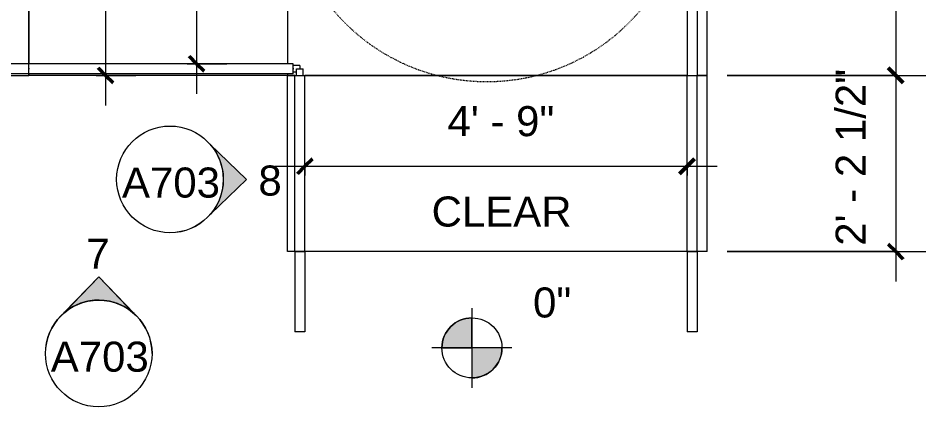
# Model space of a CAD drawing. Header units: inches. Extents: x 828 to 2906, y -227 to 506.
# Drawn here: x 2361.4 to 2497.3, y 355.4 to 413.6 of the extents above; entities that cross this region are included whole.
import ezdxf

# ---------------------------------------------------------------- set-up
doc = ezdxf.new("R2010")
doc.units = ezdxf.units.IN
doc.header["$MEASUREMENT"] = 0
doc.linetypes.add('Center 1_8_', pattern=[0.3125, 0.125, -0.06249999999999999, 0.06249999999999999, -0.06249999999999999])
for name, color, linetype, lineweight in [('A-ANNO-DIMS', 211, 'Continuous', 9), ('A-ANNO-DIMS-48', 211, 'Continuous', 9), ('A-DETL', 90, 'Continuous', 9), ('A-FLOR', 192, 'Continuous', 18), ('A-FLOR-HRAL', 11, 'Continuous', 9), ('A-FLOR-LEVL', 51, 'Continuous', 9), ('G-ANNO-DIMS', 111, 'Continuous', 9), ('G-ANNO-SYMB', 111, 'Continuous', 9)]:
    doc.layers.add(name, color=color, linetype=linetype, lineweight=lineweight)
doc.styles.add('Arial', font='arial.ttf', dxfattribs={"height": 4.499999999999996})
doc.styles.add('Swis721 Lt BT', font='swissl.ttf', dxfattribs={"height": 4.499999999999996})
doc.dimstyles.new('OTJ_-_3_32__Linear__1_2__Tolerance', dxfattribs={"dimscale": 12, "dimtxt": 4.748917746264815, "dimasz": 0.1875, "dimexe": 0.375, "dimexo": 0.2500000000000001, "dimgap": 0.25, "dimtad": 1, "dimdec": 1, "dimrnd": 0.5, "dimzin": 1, "dimdsep": 46, "dimlunit": 4, "dimtxsty": 'Swis721 Lt BT', "dimblk1": 'OBLIQUE', "dimblk2": 'OBLIQUE', "dimsah": 1, "dimcen": 0.09, "dimdle": 0.375, "dimazin": 0, "dimtfac": 1, "dimtdec": 4, "dimtix": 1, "dimtmove": 0, "dimatfit": 3, "dimfxl": 1, "dimtvp": 1, "dimfrac": 2, "dimtolj": 1, "dimtzin": 0, "dimarcsym": 2})

# ---------------------------------------------------------------- blocks, each defined once
blk = doc.blocks.new('Railing - Railing-7221750-FIRST FLOOR CONSTRUCTION - RAMP - WOMEN_S RESTROOM')
at = {"layer": 'A-FLOR-HRAL'}
for p, q in [((-811.2406716785105, 406.5359383114892), (-812.2406716785105, 406.5359383114892)), ((-811.7547717650451, 405.5359383114892), (-812.2406716785105, 405.5359383114892)), ((-811.2406716785105, 406.5359383114892), (-811.2406716785105, 406.0359383114892))]:
    blk.add_line(p, q, dxfattribs=at)
blk = doc.blocks.new('Top Rail Type - Top Rail_Internal_-7221775-FIRST FLOOR CONSTRUCTION - RAMP - WOMEN_S RESTROOM')
at = {"layer": 'A-FLOR-HRAL', "flags": 128}
blk.add_lwpolyline([(-812.2406716785105, 406.1275431041439), (-812.2406716785105, 406.0359383114892), (-812.2406716785105, 405.9443335188346)], dxfattribs=at)
blk = doc.blocks.new('Top Rail Type - Top Rail_Internal_-V37-FIRST FLOOR CONSTRUCTION - RAMP - WOMEN_S RESTROOM')
at = {"layer": 'A-FLOR-HRAL'}
for p, q in [((-812.2406716785105, 406.7859383114892), (-851.8674845171296, 406.7859383114891)), ((-812.2406716785105, 405.2859383114892), (-812.2406716785105, 406.7859383114892)), ((-812.2406716785105, 405.2859383114892), (-851.8674845171296, 405.2859383114891))]:
    blk.add_line(p, q, dxfattribs=at)
blk = doc.blocks.new('Railing - Railing-7222189-FIRST FLOOR CONSTRUCTION - RAMP - WOMEN_S RESTROOM')
at = {"layer": 'A-FLOR-HRAL'}
for p, q in [((-811.740671678511, 406.0359383114892), (-810.7406716785109, 406.0359383114892)), ((-811.740671678511, 405.0359212583598), (-811.740671678511, 406.0359383114892)), ((-810.7406716785109, 405.0359212583598), (-810.7406716785109, 406.0359383114892))]:
    blk.add_line(p, q, dxfattribs=at)
blk = doc.blocks.new('Top Rail Type - Top Rail_Internal_-7222203-FIRST FLOOR CONSTRUCTION - RAMP - WOMEN_S RESTROOM')
at = {"layer": 'A-FLOR-HRAL', "flags": 128}
for points in [[(-752.5895394529911, 405.035921258359), (-752.4979346574113, 405.035921258359), (-752.4063298618315, 405.035921258359)], [(-752.4063298618313, 378.6451741880464), (-752.4979346574112, 378.6451741880464), (-752.589539452991, 378.6451741880464)]]:
    blk.add_lwpolyline(points, dxfattribs=at)
blk = doc.blocks.new('Top Rail Type - Top Rail_Internal_-V38-FIRST FLOOR CONSTRUCTION - RAMP - WOMEN_S RESTROOM')
at = {"layer": 'A-FLOR-HRAL'}
for p, q in [((-753.2479346574113, 405.035921258359), (-751.7479346574113, 405.035921258359)), ((-753.2479346574112, 378.6451741880464), (-753.2479346574113, 405.035921258359)), ((-751.7479346574112, 378.6451741880464), (-751.7479346574113, 405.035921258359)), ((-753.2479346574112, 378.6451741880464), (-751.7479346574112, 378.6451741880464))]:
    blk.add_line(p, q, dxfattribs=at)
blk = doc.blocks.new('Top Rail Type - Top Rail_Internal_-7222214-FIRST FLOOR CONSTRUCTION - RAMP - WOMEN_S RESTROOM')
at = {"layer": 'A-FLOR-HRAL'}
for p, q in [((-811.24101641832, 378.645174188046), (-811.3322764740907, 378.645174188046)), ((-811.1490668829309, 378.645174188046), (-811.2406716785108, 378.645174188046))]:
    blk.add_line(p, q, dxfattribs=at)
at = {"layer": 'A-FLOR-HRAL', "flags": 128}
blk.add_lwpolyline([(-811.3322764740907, 405.0359212583598), (-811.240671678511, 405.0359212583598), (-811.1490668829313, 405.0359212583598)], dxfattribs=at)
blk = doc.blocks.new('Top Rail Type - Top Rail_Internal_-V39-FIRST FLOOR CONSTRUCTION - RAMP - WOMEN_S RESTROOM')
at = {"layer": 'A-FLOR-HRAL'}
for p, q in [((-811.990671678511, 405.0359212583598), (-810.490671678511, 405.0359212583598)), ((-811.9906716785108, 378.645174188046), (-811.990671678511, 405.0359212583598)), ((-810.4906716785108, 378.645174188046), (-810.490671678511, 405.0359212583598)), ((-811.9906716785108, 378.645174188046), (-811.2410163974978, 378.645174188046)), ((-811.2406716785108, 378.645174188046), (-810.4906716785108, 378.645174188046))]:
    blk.add_line(p, q, dxfattribs=at)
blk = doc.blocks.new('Top Rail Type - Top Rail_Internal_-V40-FIRST FLOOR CONSTRUCTION - RAMP - WOMEN_S RESTROOM')
at = {"layer": 'A-FLOR-HRAL'}
for p, q in [((-813.1174845171296, 465.5359383114892), (-751.7406716785109, 465.5359383114891)), ((-751.7406716785109, 465.5359383114891), (-751.740671678511, 405.0357991880464)), ((-813.1174845171296, 464.0359383114892), (-753.2406716785109, 464.0359383114891)), ((-753.2406716785109, 464.0359383114891), (-753.240671678511, 405.0359212583591))]:
    blk.add_line(p, q, dxfattribs=at)
blk = doc.blocks.new('Top Rail Type - Top Rail_Internal_-7226036-FIRST FLOOR CONSTRUCTION - RAMP - WOMEN_S RESTROOM')
at = {"layer": 'A-FLOR-HRAL'}
blk.add_line((-851.8674845171296, 406.1279049120085), (-851.8674845171296, 405.9439717109698), dxfattribs=at)
blk = doc.blocks.new('Top Rail Type - Top Rail_Internal_-V41-FIRST FLOOR CONSTRUCTION - RAMP - WOMEN_S RESTROOM')
at = {"layer": 'A-FLOR-HRAL'}
for p, q in [((-851.8674845171296, 406.7859383114891), (-913.8674845171298, 406.7859383114893)), ((-851.8674845171296, 406.0359383114891), (-851.8674845171296, 406.7859383114891)), ((-851.8674845171296, 405.2859383114891), (-913.8674845171298, 405.2859383114893)), ((-851.8674845171296, 405.2859383114891), (-851.8674845171296, 406.0302332579696))]:
    blk.add_line(p, q, dxfattribs=at)
blk = doc.blocks.new('Top Rail Type - Top Rail_Internal_-7226531-FIRST FLOOR CONSTRUCTION - RAMP - WOMEN_S RESTROOM')
at = {"layer": 'A-FLOR-HRAL'}
for p, q in [((-752.5899012579304, 378.6451741880464), (-752.4059680568918, 378.6451741880464)), ((-752.4059680568917, 366.6451741880464), (-752.5899012579305, 366.6451741880464))]:
    blk.add_line(p, q, dxfattribs=at)
blk = doc.blocks.new('Top Rail Type - Top Rail_Internal_-V42-FIRST FLOOR CONSTRUCTION - RAMP - WOMEN_S RESTROOM')
at = {"layer": 'A-FLOR-HRAL'}
for p, q in [((-751.7479346574111, 378.6451741880464), (-753.2479346574111, 378.6451741880464)), ((-753.2479346574111, 378.6451741880464), (-753.2479346574111, 366.6451741880464)), ((-751.7479346574111, 378.6451741880464), (-751.7479346574111, 366.6451741880464)), ((-751.7479346574111, 366.6451741880464), (-753.2479346574111, 366.6451741880464))]:
    blk.add_line(p, q, dxfattribs=at)
blk = doc.blocks.new('Top Rail Type - Top Rail_Internal_-7226570-FIRST FLOOR CONSTRUCTION - RAMP - WOMEN_S RESTROOM')
at = {"layer": 'A-FLOR-HRAL'}
for p, q in [((-811.3329829980167, 378.6451741880466), (-811.2410163974978, 378.6451741880466)), ((-811.2406677090291, 378.6451741880466), (-811.1490497969788, 378.6451741880466)), ((-811.1490497969783, 366.6451741880466), (-811.3329829980172, 366.6451741880466))]:
    blk.add_line(p, q, dxfattribs=at)
blk = doc.blocks.new('Top Rail Type - Top Rail_Internal_-V43-FIRST FLOOR CONSTRUCTION - RAMP - WOMEN_S RESTROOM')
at = {"layer": 'A-FLOR-HRAL'}
for p, q in [((-811.2410163974978, 378.6451741880466), (-811.9910163974978, 378.6451741880466)), ((-811.9910163974978, 378.6451741880466), (-811.9910163974978, 366.6451741880466)), ((-810.4910163974978, 378.6451741880466), (-811.2406716785108, 378.6451741880466)), ((-810.4910163974978, 378.6451741880466), (-810.4910163974978, 366.6451741880466)), ((-810.4910163974978, 366.6451741880466), (-811.9910163974978, 366.6451741880466))]:
    blk.add_line(p, q, dxfattribs=at)
blk = doc.blocks.new('Spot Elevations - Spot Elevation - Target Filled-49714-FIRST FLOOR CONSTRUCTION - RAMP - WOMEN_S RESTROOM')
at = {"layer": 'G-ANNO-DIMS'}
h = blk.add_hatch(color=256, dxfattribs=at)
edge = h.paths.add_edge_path(flags=0)
edge.add_line((1.249000902703301e-16, 0), (-0.09374999999999985, 0))
edge.add_arc((4.891920202254595e-16, -2.60208521396521e-16), 0.09375000000000024, 90.00000000000063, 180.0000000000003, ccw=False)
edge.add_line((1.249000902703301e-16, 0.09375000000000007), (1.249000902703301e-16, 0))
h = blk.add_hatch(color=256, dxfattribs=at)
edge = h.paths.add_edge_path(flags=0)
edge.add_line((1.249000902703301e-16, 0), (0.09375000000000029, 0))
edge.add_arc((2.289834988289385e-16, 6.245004513516504e-17), 0.09374999999999996, 269.99999999999955, 359.99999999999966, ccw=False)
edge.add_line((1.249000902703301e-16, -0.09375), (1.249000902703301e-16, 0))
for p, q in [((-2.706168622523819e-16, 0.1243846875261664), (-2.706168622523819e-16, -0.125)), ((1.249000902703301e-16, 0), (1.249000902703301e-16, 0.09375000000000007)), ((0.1250000000000001, 7.067913962433002e-16), (-0.1249999999999998, 7.067913962433002e-16)), ((-0.09374999999999985, 0), (1.249000902703301e-16, 0)), ((1.249000902703301e-16, 0), (1.249000902703301e-16, -0.09375)), ((0.09375000000000029, 0), (1.249000902703301e-16, 0))]:
    blk.add_line(p, q, dxfattribs=at)
blk.add_circle((1.249000902703301e-16, 0), 0.09375000000000007, dxfattribs=at)
for centre, radius, start, end in [((4.891920202254595e-16, -2.60208521396521e-16), 0.09375000000000024, 90.0000000000002, 179.9999999999999), ((2.289834988289385e-16, 6.245004513516504e-17), 0.09374999999999996, 269.9999999999992, 359.9999999999993)]:
    blk.add_arc(centre, radius, start, end, dxfattribs=at)
blk = doc.blocks.new('Elevation - Filled Arrow 2-347888-FIRST FLOOR CONSTRUCTION - RAMP - WOMEN_S RESTROOM')
at = {"layer": 'G-ANNO-SYMB'}
blk.add_circle((0, 0), 0.1664420491053741, dxfattribs=at)
blk = doc.blocks.new('Elevation - Filled Arrow-151867-FIRST FLOOR CONSTRUCTION - RAMP - WOMEN_S RESTROOM')
at = {"layer": 'G-ANNO-SYMB'}
h = blk.add_hatch(color=256, dxfattribs=at)
edge = h.paths.add_edge_path(flags=0)
edge.add_line((0, 0.2392894682023479), (0.1102721419860375, 0.1246530409408643))
edge.add_arc((-0.0001689222531417317, -0.0001691701902438724), 0.1666667731710278, 48.49801734479584, 130.5570712072479)
edge.add_line((-0.1085365164546357, 0.1264573580276667), (0, 0.2392894682023479))
for p, q in [((0, 0.2392894682023479), (-0.1085365164546357, 0.1264573580276667)), ((-0.1084017714536924, 0.1265974358861475), (-4.311734375476993e-06, 0.2392849858207128)), ((-4.311734374581876e-06, 0.2392849858207118), (-0.1084017714536815, 0.126597435886157)), ((-4.311734374592285e-06, 0.2392849858207118), (0.1100487126087596, 0.1248763483099293)), ((0.1102721419860375, 0.1246530409408643), (0, 0.2392894682023479))]:
    blk.add_line(p, q, dxfattribs=at)
blk.add_arc((-0.0001689222531417317, -0.0001691701902438724), 0.1666667731710278, 48.49801734479584, 130.5570712072479, dxfattribs=at)
blk.add_ellipse((-0.0001689126895137588, -6.499952822607499e-05), major_axis=(-0.1666666436960642, 2.161705984910934e-13), ratio=0.9993758452637328, start_param=3.141592653661796, end_param=6.283185307180883, dxfattribs=at)
blk = doc.blocks.new('DIMBLOCK18-FIRST FLOOR CONSTRUCTION - RAMP - WOMEN_S RESTROOM')
at = {"layer": 'A-ANNO-DIMS-48'}
for p, q in [((2374.467180930715, 471.5359383114892), (2374.467180930715, 400.5359383114891)), ((2373.058171188384, 467.0359383114892), (2378.967180930715, 467.0359383114892)), ((2374.467180930715, 467.0359383114892), (2373.058171188384, 467.0359383114892)), ((2373.058171188384, 405.0359383114891), (2378.967180930715, 405.0359383114891)), ((2374.467180930715, 405.0359383114891), (2373.058171188384, 405.0359383114891))]:
    blk.add_line(p, q, dxfattribs=at)
at = {"layer": 'A-ANNO-DIMS-48', "lineweight": 50}
for p, q in [((2374.467180930715, 467.0359383114892), (2373.342180930715, 468.1609383114892)), ((2374.467180930715, 467.0359383114892), (2375.592180930715, 465.9109383114892)), ((2374.467180930715, 405.0359383114891), (2373.342180930715, 406.1609383114891)), ((2374.467180930715, 405.0359383114891), (2375.592180930715, 403.9109383114891))]:
    blk.add_line(p, q, dxfattribs=at)
at = {"layer": 'A-ANNO-DIMS-48', "color": 0, "insert": (2365.459587995392, 428.7618023985597), "char_height": 4.499999999999999, "width": 17.45792619103065, "attachment_point": 1, "rotation": 90, "line_spacing_factor": 1.005061956881442, "style": 'Swis721 Lt BT'}
blk.add_mtext('5\' - 2"', dxfattribs=at)
blk = doc.blocks.new('_Oblique')
at = {"color": 0, "linetype": 'ByBlock', "lineweight": -2}
blk.add_line((-0.5, -0.5), (0.5, 0.5), dxfattribs=at)
blk = doc.blocks.new('DIMBLOCK22-FIRST FLOOR CONSTRUCTION - RAMP - WOMEN_S RESTROOM')
at = {"layer": 'A-ANNO-DIMS-48'}
for p, q in [((2404.330916997554, 390.0145303623846), (2404.330916997554, 395.9235401047152)), ((2461.573654018654, 390.014530362385), (2461.573654018654, 395.9235401047152)), ((2399.830916997554, 391.4235401047152), (2466.073654018654, 391.4235401047152)), ((2404.330916997554, 391.4235401047152), (2404.330916997554, 390.0145303623846)), ((2461.573654018654, 391.4235401047152), (2461.573654018654, 390.0145303623851))]:
    blk.add_line(p, q, dxfattribs=at)
at = {"layer": 'A-ANNO-DIMS-48', "lineweight": 50}
for p, q in [((2404.330916997554, 391.4235401047152), (2405.455916997554, 392.5485401047152)), ((2461.573654018654, 391.4235401047152), (2462.698654018654, 392.5485401047152)), ((2404.330916997554, 391.4235401047152), (2403.205916997554, 390.2985401047152)), ((2461.573654018654, 391.4235401047152), (2460.448654018654, 390.2985401047152))]:
    blk.add_line(p, q, dxfattribs=at)
at = {"layer": 'A-ANNO-DIMS-48', "color": 0, "char_height": 4.499999999999999, "attachment_point": 1, "line_spacing_factor": 1.005061956881442, "style": 'Swis721 Lt BT'}
for s, insert, width in [('4\' - 9"', (2425.678149595174, 400.4311330400374), 17.45792619103065), ('CLEAR', (2423.303690722042, 386.8931683634265), 23.15662748654843)]:
    blk.add_mtext(s, dxfattribs=dict(at, insert=insert, width=width))
blk = doc.blocks.new('DIMBLOCK23-FIRST FLOOR CONSTRUCTION - RAMP - WOMEN_S RESTROOM')
at = {"layer": 'A-ANNO-DIMS-48'}
for p, q in [((2492.843518145798, 471.5359383114904), (2492.843518145798, 405.0359212583591)), ((2467.580916997554, 467.0359383114904), (2497.343518145798, 467.0359383114904)), ((2492.843518145798, 467.0359383114906), (2467.580916997554, 467.0359383114904)), ((2467.573654018653, 405.035921258359), (2497.343518145798, 405.0359212583591)), ((2492.843518145798, 405.0359212583592), (2467.573654018653, 405.035921258359))]:
    blk.add_line(p, q, dxfattribs=at)
at = {"layer": 'A-ANNO-DIMS-48', "lineweight": 50}
for p, q in [((2492.843518145798, 467.0359383114904), (2491.718518145798, 468.1609383114904)), ((2492.843518145798, 467.0359383114904), (2493.968518145798, 465.9109383114904)), ((2492.843518145798, 405.0359212583591), (2491.718518145798, 406.1609212583591)), ((2492.843518145798, 405.0359212583591), (2493.968518145798, 403.9109212583591))]:
    blk.add_line(p, q, dxfattribs=at)
at = {"layer": 'A-ANNO-DIMS-48', "color": 0, "insert": (2483.835925210476, 428.7617938719953), "char_height": 4.499999999999999, "width": 17.45792619103065, "attachment_point": 1, "rotation": 90, "line_spacing_factor": 1.005061956881442, "style": 'Swis721 Lt BT'}
blk.add_mtext('5\' - 2"', dxfattribs=at)
blk = doc.blocks.new('DIMBLOCK24-FIRST FLOOR CONSTRUCTION - RAMP - WOMEN_S RESTROOM')
at = {"layer": 'A-ANNO-DIMS-48', "lineweight": 50}
for p, q in [((2492.843518145798, 405.0359212583591), (2491.718518145798, 406.1609212583591)), ((2492.843518145798, 405.0359212583591), (2493.968518145798, 403.9109212583591)), ((2492.843518145798, 378.6451741880465), (2491.718518145798, 379.7701741880465)), ((2492.843518145798, 378.6451741880465), (2493.968518145798, 377.5201741880465))]:
    blk.add_line(p, q, dxfattribs=at)
at = {"layer": 'A-ANNO-DIMS-48'}
for p, q in [((2467.573654018653, 405.035921258359), (2497.343518145798, 405.0359212583591)), ((2492.843518145798, 405.0359212583592), (2467.573654018653, 405.035921258359)), ((2492.843518145798, 405.0359212583591), (2492.843518145798, 374.1451741880465)), ((2467.573654018654, 378.6451741880464), (2497.343518145798, 378.6451741880465)), ((2492.843518145798, 378.6451741880466), (2467.573654018654, 378.6451741880464))]:
    blk.add_line(p, q, dxfattribs=at)
at = {"layer": 'A-ANNO-DIMS-48', "color": 0, "insert": (2483.835925210476, 379.5159754769443), "char_height": 4.499999999999999, "width": 29.57897339102085, "attachment_point": 1, "rotation": 90, "line_spacing_factor": 1.005061956881442, "style": 'Swis721 Lt BT'}
blk.add_mtext('2\' - 2 1/2"', dxfattribs=at)
blk = doc.blocks.new('DIMBLOCK25-FIRST FLOOR CONSTRUCTION - RAMP - WOMEN_S RESTROOM')
at = {"layer": 'A-ANNO-DIMS-48'}
for p, q in [((2388.09875116789, 468.5359383114892), (2388.09875116789, 402.2859383114892)), ((2386.689741425559, 464.0359383114892), (2392.59875116789, 464.0359383114892)), ((2388.09875116789, 464.0359383114892), (2386.689741425559, 464.0359383114892)), ((2386.68974142556, 406.7859383114892), (2392.59875116789, 406.7859383114892)), ((2388.09875116789, 406.7859383114892), (2386.68974142556, 406.7859383114892))]:
    blk.add_line(p, q, dxfattribs=at)
at = {"layer": 'A-ANNO-DIMS-48', "lineweight": 50}
for p, q in [((2388.09875116789, 464.0359383114892), (2386.97375116789, 465.1609383114892)), ((2388.09875116789, 464.0359383114892), (2389.22375116789, 462.9109383114892)), ((2388.09875116789, 406.7859383114892), (2386.97375116789, 407.9109383114892)), ((2388.09875116789, 406.7859383114892), (2389.22375116789, 405.6609383114892))]:
    blk.add_line(p, q, dxfattribs=at)
at = {"layer": 'A-ANNO-DIMS-48', "color": 0, "char_height": 4.499999999999999, "attachment_point": 1, "line_spacing_factor": 1.005061956881442, "style": 'Swis721 Lt BT'}
for s, insert, width, rotation in [('4\' - 9 1/2"', (2379.091158232568, 423.0863660652306), 29.57897339102085, 90), ('CLEAR', (2392.629122909178, 425.7623435254275), 23.15662748654843, 90.00000000000013)]:
    blk.add_mtext(s, dxfattribs=dict(at, insert=insert, width=width, rotation=rotation))

msp = doc.modelspace()

# ---------------------------------------------------------------- linework, layer by layer
at = {"layer": 'A-DETL', "linetype": 'Center 1_8_', "lineweight": 18}
msp.add_circle((2431.579104158934, 434.0546844236628), 30, dxfattribs=at)
at = {"layer": 'A-FLOR'}
for p, q in [((2362.954104158935, 406.7859383114891), (2362.954104158935, 464.0359383114892)), ((2464.580916997554, 405.0359383114888), (2464.580916997554, 423.2109344236636)), ((2362.954104158935, 405.0359383114892), (2362.954104158935, 405.2859383114892)), ((2300.954104158935, 405.0359383114892), (2362.954104158935, 405.0359383114892)), ((2401.704104158935, 405.0359383114888), (2402.830916997554, 405.0359383114888)), ((2404.330916997553, 405.0359383114888), (2461.573654018653, 405.0359383114888)), ((2463.080916997554, 405.0359383114888), (2464.580916997554, 405.0359383114888))]:
    msp.add_line(p, q, dxfattribs=at)
at = {"layer": 'A-FLOR-LEVL'}
for p, q in [((2362.954104158935, 464.0359383114892), (2362.954104158935, 406.7859383114891)), ((2401.704104158935, 464.0359383114892), (2401.704104158935, 406.7859383114892)), ((2362.954104158935, 405.2859383114892), (2362.954104158935, 405.0359383114891)), ((2401.704104158935, 405.2859383114892), (2401.704104158935, 405.0359383114892)), ((2401.704104158935, 405.0359383114892), (2362.954104158935, 405.0359383114891)), ((2402.830916997554, 405.0359212583587), (2401.704065869584, 405.0359212583587)), ((2401.704065869584, 378.645174188046), (2401.704065869584, 405.0359212583587)), ((2461.573654018653, 405.035921258359), (2404.330916997554, 405.0359212583587)), ((2464.573654018653, 405.035921258359), (2463.080916997554, 405.035921258359)), ((2464.573654018654, 378.6451741880464), (2464.573654018653, 405.035921258359)), ((2402.830572278567, 378.645174188046), (2401.704065869584, 378.645174188046)), ((2461.573654018654, 378.6451741880464), (2404.330916997554, 378.645174188046)), ((2464.573654018654, 378.6451741880464), (2463.073654018654, 378.6451741880464))]:
    msp.add_line(p, q, dxfattribs=at)

# ---------------------------------------------------------------- block references
at = {"layer": 'A-FLOR-HRAL'}
for name in ['Top Rail Type - Top Rail_Internal_-V40-FIRST FLOOR CONSTRUCTION - RAMP - WOMEN_S RESTROOM', 'Top Rail Type - Top Rail_Internal_-V41-FIRST FLOOR CONSTRUCTION - RAMP - WOMEN_S RESTROOM', 'Top Rail Type - Top Rail_Internal_-V37-FIRST FLOOR CONSTRUCTION - RAMP - WOMEN_S RESTROOM', 'Top Rail Type - Top Rail_Internal_-7226036-FIRST FLOOR CONSTRUCTION - RAMP - WOMEN_S RESTROOM', 'Railing - Railing-7221750-FIRST FLOOR CONSTRUCTION - RAMP - WOMEN_S RESTROOM', 'Top Rail Type - Top Rail_Internal_-7221775-FIRST FLOOR CONSTRUCTION - RAMP - WOMEN_S RESTROOM', 'Railing - Railing-7222189-FIRST FLOOR CONSTRUCTION - RAMP - WOMEN_S RESTROOM', 'Top Rail Type - Top Rail_Internal_-V39-FIRST FLOOR CONSTRUCTION - RAMP - WOMEN_S RESTROOM', 'Top Rail Type - Top Rail_Internal_-7222214-FIRST FLOOR CONSTRUCTION - RAMP - WOMEN_S RESTROOM', 'Top Rail Type - Top Rail_Internal_-V38-FIRST FLOOR CONSTRUCTION - RAMP - WOMEN_S RESTROOM', 'Top Rail Type - Top Rail_Internal_-7222203-FIRST FLOOR CONSTRUCTION - RAMP - WOMEN_S RESTROOM', 'Top Rail Type - Top Rail_Internal_-V43-FIRST FLOOR CONSTRUCTION - RAMP - WOMEN_S RESTROOM', 'Top Rail Type - Top Rail_Internal_-7226570-FIRST FLOOR CONSTRUCTION - RAMP - WOMEN_S RESTROOM', 'Top Rail Type - Top Rail_Internal_-V42-FIRST FLOOR CONSTRUCTION - RAMP - WOMEN_S RESTROOM', 'Top Rail Type - Top Rail_Internal_-7226531-FIRST FLOOR CONSTRUCTION - RAMP - WOMEN_S RESTROOM']:
    msp.add_blockref(name, (3214.821588676064, 0), dxfattribs=at)
at = {"layer": 'G-ANNO-DIMS', "xscale": 47.99999999999997, "yscale": 47.99999999999997, "zscale": 47.99999999999997}
msp.add_blockref('Spot Elevations - Spot Elevation - Target Filled-49714-FIRST FLOOR CONSTRUCTION - RAMP - WOMEN_S RESTROOM', (2429.34334374938, 364.2192664054724), dxfattribs=at)
at = {"layer": 'G-ANNO-SYMB', "xscale": 47.99999999999997, "yscale": 47.99999999999997, "zscale": 47.99999999999997}
for name, p in [('Elevation - Filled Arrow 2-347888-FIRST FLOOR CONSTRUCTION - RAMP - WOMEN_S RESTROOM', (2384.100033978974, 389.4564216633012)), ('Elevation - Filled Arrow-151867-FIRST FLOOR CONSTRUCTION - RAMP - WOMEN_S RESTROOM', (2373.432406107484, 363.3797351187327)), ('Elevation - Filled Arrow 2-347888-FIRST FLOOR CONSTRUCTION - RAMP - WOMEN_S RESTROOM', (2373.432406107484, 363.3797351187327))]:
    msp.add_blockref(name, p, dxfattribs=at)
at = {"layer": 'G-ANNO-SYMB', "extrusion": (0, 0, -1), "xscale": 47.99999999999997, "yscale": 47.99999999999997, "zscale": 47.99999999999997, "rotation": 90.00000000000038}
msp.add_blockref('Elevation - Filled Arrow-151867-FIRST FLOOR CONSTRUCTION - RAMP - WOMEN_S RESTROOM', (-2384.100033978974, 389.4564216633012), dxfattribs=at)

# ---------------------------------------------------------------- texts
at = {"layer": 'G-ANNO-DIMS', "insert": (2438.496858813942, 373.2731999530994), "char_height": 4.5, "width": 6.831563845050215, "attachment_point": 1, "line_spacing_factor": 0.9417779076525876, "style": 'Arial', "bg_fill": 3, "box_fill_scale": 1.25, "bg_fill_color": 256, "bg_fill_true_color": 13158600, "bg_fill_transparency": 0}
msp.add_mtext('0"', dxfattribs=at)
at = {"layer": 'G-ANNO-SYMB', "char_height": 4.499999999999996, "attachment_point": 1}
for s, insert, width, style in [('A703', (2376.916218847793, 391.2328942116519), 17.87699999999998, 'Arial'), ('8', (2397.352630392264, 391.5327386762865), 4.090499999999996, 'Swis721 Lt BT'), ('7', (2371.56836878976, 380.5726858627302), 4.090499999999996, 'Swis721 Lt BT'), ('A703', (2366.248590976302, 365.1562076670833), 17.87699999999998, 'Arial')]:
    msp.add_mtext(s, dxfattribs=dict(at, insert=insert, width=width, style=style))

# ---------------------------------------------------------------- dimensions: what is measured, and where the dimension line sits
at = {"layer": 'A-ANNO-DIMS'}
for base, p1, p2, override, picture, middle in [((2374.467180930716, 405.0359383114894), (2376.058171188384, 467.0359383114892), (2376.058171188384, 405.0359383114891), {"dimpost": '<>', "dimfxl": 62.00000000000006}, 'DIMBLOCK18-FIRST FLOOR CONSTRUCTION - RAMP - WOMEN_S RESTROOM', (2369.154553641751, 436.0359383114886)), ((2492.843518145799, 405.0359212583592), (2464.580916997554, 467.0359383114904), (2464.573654018653, 405.035921258359), {"dimpost": '<>', "dimfxl": 62.00001747854144}, 'DIMBLOCK23-FIRST FLOOR CONSTRUCTION - RAMP - WOMEN_S RESTROOM', (2487.530890856835, 436.0359297849241)), ((2492.843518145799, 378.6451741880465), (2464.573654018653, 405.035921258359), (2464.573654018654, 378.6451741880464), {"dimpost": '<>', "dimfxl": 26.39074707031261}, 'DIMBLOCK24-FIRST FLOOR CONSTRUCTION - RAMP - WOMEN_S RESTROOM', (2487.272744308569, 391.8405477232021))]:
    dim = msp.add_linear_dim(base=base, p1=p1, p2=p2, angle=89.99999999999991, dimstyle='OTJ_-_3_32__Linear__1_2__Tolerance', override=override, dxfattribs=at)
    dim.commit()
    dim.dimension.update_dxf_attribs({"geometry": picture, "text_midpoint": middle})
dim = msp.add_linear_dim(base=(2388.09875116789, 406.7859383114895), p1=(2389.689741425559, 464.0359383114892), p2=(2389.68974142556, 406.7859383114892), angle=89.99999999999991, text='<>\\XCLEAR', dimstyle='OTJ_-_3_32__Linear__1_2__Tolerance', override={"dimpost": '<>', "dimfxl": 57.25}, dxfattribs=at)
dim.commit()
dim.dimension.update_dxf_attribs({"geometry": 'DIMBLOCK25-FIRST FLOOR CONSTRUCTION - RAMP - WOMEN_S RESTROOM', "text_midpoint": (2388.09875116789, 435.4109383114887)})
dim = msp.add_linear_dim(base=(2461.573654018654, 391.4235401047152), p1=(2404.330916997554, 393.0145303623846), p2=(2461.573654018654, 393.0145303623851), text='<>\\XCLEAR', dimstyle='OTJ_-_3_32__Linear__1_2__Tolerance', override={"dimpost": '<>', "dimfxl": 57.24273702109986}, dxfattribs=at)
dim.commit()
dim.dimension.update_dxf_attribs({"geometry": 'DIMBLOCK22-FIRST FLOOR CONSTRUCTION - RAMP - WOMEN_S RESTROOM', "text_midpoint": (2432.952285508104, 391.4235401047152)})

doc.saveas('drawing.dxf')
